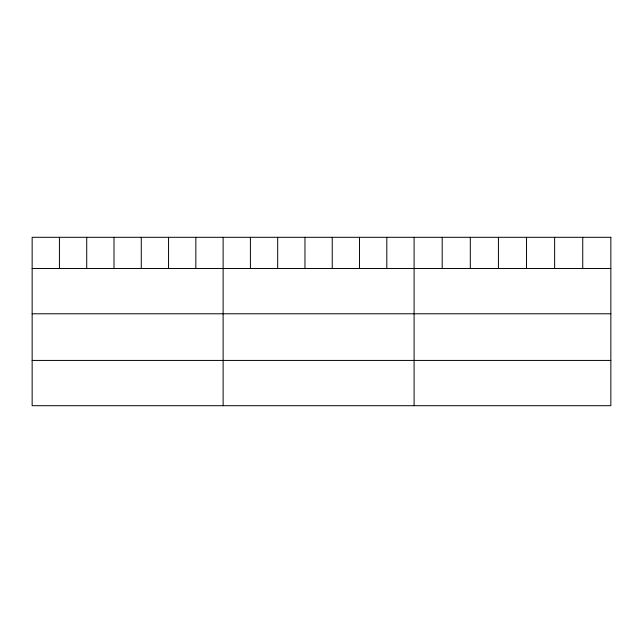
<?xml version="1.0" encoding="UTF-8"?>
<svg xmlns="http://www.w3.org/2000/svg" width="643" height="643" viewBox="0 0 643 643"><rect width="100%" height="100%" fill="white"/><g stroke="black" fill="none" stroke-linecap="round" stroke-linejoin="round"><path stroke-width="0.96" d="M32.15 268.517L610.85 268.517M32.15 313.784L610.85 313.784M32.15 360.426L610.85 360.426M582.743 237.307L582.743 268.517M554.636 237.307L554.636 268.517M526.529 237.307L526.529 268.517M498.413 237.307L498.413 268.517M470.306 237.307L470.306 268.517M442.199 237.307L442.199 268.517M414.092 237.307L414.092 405.693M386.813 237.307L386.813 268.517M359.525 237.307L359.525 268.517M332.246 237.307L332.246 268.517M304.967 237.307L304.967 268.517M277.688 237.307L277.688 268.517M250.4 237.307L250.4 268.517M223.121 237.307L223.121 405.693M195.842 237.307L195.842 268.517M168.554 237.307L168.554 268.517M141.275 237.307L141.275 268.517M113.996 237.307L113.996 268.517M86.717 237.307L86.717 268.517M59.429 237.307L59.429 268.517M610.85 237.307L32.15 237.307L32.15 405.693L610.85 405.693L610.85 237.307"/></g></svg>
